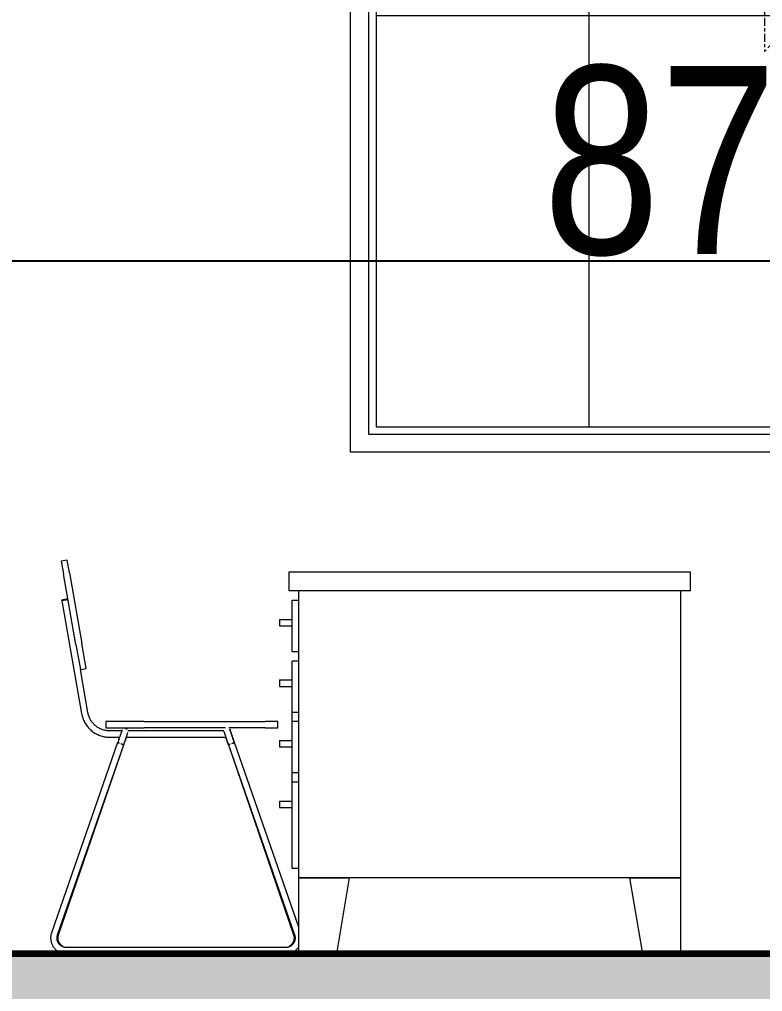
# Model space of a CAD drawing. Header units: millimetres. Extents: x -35190 to 411743, y -233114 to 23872.
# Drawn here: x 107133 to 108614, y -212861 to -210923 of the extents above; entities that cross this region are included whole.
import ezdxf

# ---------------------------------------------------------------- set-up
doc = ezdxf.new("R2010")
doc.units = ezdxf.units.MM
doc.linetypes.add('Centre', pattern=[31.75, 6.35, -4.7625, 15.875, -4.7625])
for name, color, linetype, lineweight in [('A-ANNO-DIMS', 211, 'Continuous', 9), ('A-DETL-GENF', 92, 'Continuous', 18), ('A-DETL-THIN', 151, 'Continuous', 18), ('A-FLOR-LEVL', 51, 'Continuous', 18), ('A-GLAZ', 151, 'Continuous', 18), ('A-WALL', 113, 'Continuous', 18), ('I-FURN', 30, 'Continuous', 18)]:
    doc.layers.add(name, color=color, linetype=linetype, lineweight=lineweight)
doc.styles.add('Arial_3', font='arial.ttf', dxfattribs={"width": 0.8, "height": 375})
doc.dimstyles.new('main_4_5mm', dxfattribs={"dimscale": 304.8, "dimtxt": 382.597275, "dimasz": 0.738189, "dimexe": 0.590551, "dimexo": 0.0625, "dimgap": 0.024606, "dimtad": 1, "dimdec": 0, "dimzin": 0, "dimdsep": 46, "dimtxsty": 'Arial_3', "dimblk1": 'OBLIQUE', "dimblk2": 'OBLIQUE', "dimsah": 1, "dimcen": 0.09, "dimdle": 0.590551, "dimazin": 0, "dimtfac": 1, "dimtdec": 4, "dimtix": 1, "dimtmove": 0, "dimatfit": 3, "dimfxl": 0.590551, "dimfxlon": 1, "dimtvp": 1, "dimtolj": 1, "dimtzin": 0, "dimarcsym": 2})

# ---------------------------------------------------------------- blocks, each defined once
blk = doc.blocks.new('Sliding - 2L - SL1_8 X 1_8-417365-Section 3')
at = {"layer": 'A-GLAZ'}
for p, q in [((-7715.1, 3154), (-7715.1, 1486)), ((-7715.1, 3154), (-6851.1, 3154)), ((-6851.1, 1486), (-6851.1, 3154)), ((-6851.1, 3154), (-5987.1, 3154)), ((-5987.1, 3154), (-5987.1, 1486)), ((-7700.1, 3139), (-7700.1, 1501)), ((-6851.1, 3139), (-7700.1, 3139)), ((-7275.6, 3139), (-7275.6, 1501)), ((-6836, 3138.9), (-6836, 1501.1)), ((-6002.2, 3138.9), (-6836, 3138.9)), ((-6419.1, 3138.9), (-6419.1, 1501.1)), ((-6002.2, 1501.1), (-6002.2, 3138.9)), ((-6854.9, 2320), (-7700.1, 2320)), ((-6836, 2320), (-6002.2, 2320)), ((-7700.1, 1501), (-6851.1, 1501)), ((-6836, 1501.1), (-6002.2, 1501.1)), ((-7715.1, 1486), (-6851.1, 1486)), ((-5987.1, 1486), (-6851.1, 1486))]:
    blk.add_line(p, q, dxfattribs=at)
at = {"layer": 'A-GLAZ', "linetype": 'Centre'}
for p, q in [((-6854.9, 2320), (-6925.6, 2390.7)), ((-6925.6, 2390.7), (-6925.6, 2249.3)), ((-6854.9, 2320), (-6925.6, 2249.3))]:
    blk.add_line(p, q, dxfattribs=at)
blk = doc.blocks.new('M_Chair-Stacking - M_Chair-Stacking-V71-Section 3')
at = {"layer": 'I-FURN'}
for p, q in [((25312.1, 8377.5), (25309.9, 8371.1)), ((25312.1, 8377.5), (25309.9, 8371.1)), ((25321.9, 8367), (25324.1, 8373.4)), ((25321.9, 8367), (25324.1, 8373.4)), ((25527.6, 8375.6), (25530.4, 8367.5)), ((25542.5, 8371.2), (25539.6, 8379.7)), ((25542.5, 8371.2), (25541.7, 8373.7)), ((25529.6, 8369.6), (25530.4, 8367.5)), ((25642.5, 7950), (25643.7, 7950))]:
    blk.add_line(p, q, dxfattribs=at)
at = {"layer": 'I-FURN', "flags": 128}
for points in [[(25238, 8429), (25238.4, 8426.8), (25238.9, 8424.6), (25239.6, 8422.4), (25240.3, 8420.2), (25241.1, 8418), (25241.9, 8415.9), (25242.9, 8413.9), (25244, 8411.8), (25245.1, 8409.8), (25246.3, 8407.9), (25247.6, 8406), (25248.9, 8404.2), (25250.3, 8402.4), (25251.8, 8400.6), (25253.4, 8399), (25255, 8397.4), (25256.7, 8395.8), (25258.5, 8394.4), (25260.3, 8393), (25262.2, 8391.7), (25264.1, 8390.4), (25266, 8389.2), (25268.1, 8388.2), (25270.1, 8387.2), (25272.2, 8386.2), (25274.3, 8385.4), (25276.5, 8384.6), (25278.7, 8384), (25280.9, 8383.4), (25283.1, 8382.9), (25285.4, 8382.5), (25287.6, 8382.2), (25289.9, 8382), (25292.2, 8381.8), (25294.3, 8381.8)], [(25238, 8429), (25238.4, 8426.8), (25238.9, 8424.6), (25239.6, 8422.4), (25240.3, 8420.2), (25241.1, 8418), (25241.9, 8415.9), (25242.9, 8413.9), (25244, 8411.8), (25245.1, 8409.8), (25246.3, 8407.9), (25247.6, 8406), (25248.9, 8404.2), (25250.3, 8402.4), (25251.8, 8400.6), (25253.4, 8399), (25255, 8397.4), (25256.7, 8395.8), (25258.5, 8394.4), (25260.3, 8393), (25262.2, 8391.7), (25264.1, 8390.4), (25266, 8389.2), (25268.1, 8388.2), (25270.1, 8387.2), (25272.2, 8386.2), (25274.3, 8385.4), (25276.5, 8384.6), (25278.7, 8384), (25280.9, 8383.4), (25283.1, 8382.9), (25285.4, 8382.5), (25287.6, 8382.2), (25289.9, 8382), (25292.2, 8381.8), (25294.3, 8381.8)], [(25318.3, 8395.5), (25318.2, 8395.5), (25318.2, 8395.5), (25318.2, 8395.4), (25318.2, 8395.3), (25318.1, 8395.2), (25318.1, 8395), (25318, 8394.8), (25317.9, 8394.6)], [(25317.9, 8394.5), (25318, 8394.8), (25318.1, 8394.9), (25318.1, 8395.1), (25318.2, 8395.3), (25318.2, 8395.4), (25318.2, 8395.4), (25318.2, 8395.5), (25318.3, 8395.5)], [(25318.3, 8395.5), (25318.3, 8395.8), (25318.4, 8396), (25318.5, 8396.2), (25318.7, 8396.4)], [(25324, 8399.8), (25324.3, 8399.8), (25324.5, 8399.8), (25324.8, 8399.8), (25325, 8399.8), (25325.3, 8399.7), (25325.5, 8399.7), (25325.8, 8399.6), (25326, 8399.6), (25326.3, 8399.5), (25326.3, 8399.5)], [(25326.3, 8399.5), (25326.6, 8399.4), (25326.8, 8399.3), (25327, 8399.2), (25327.2, 8399.1), (25327.5, 8398.9), (25327.7, 8398.8), (25327.9, 8398.7), (25328.1, 8398.5), (25328.3, 8398.4), (25328.4, 8398.3)], [(25533.1, 8398.5), (25533.2, 8398.3), (25533.3, 8398.1), (25533.4, 8397.8), (25533.4, 8397.7)], [(25534, 8395.9), (25533.9, 8396.3), (25533.8, 8396.5), (25533.7, 8396.8), (25533.7, 8397), (25533.6, 8397.2), (25533.6, 8397.4), (25533.5, 8397.5), (25533.5, 8397.6), (25533.4, 8397.7), (25533.4, 8397.7), (25533.4, 8397.7)], [(25533.4, 8397.7), (25533.4, 8397.7), (25533.4, 8397.7), (25533.5, 8397.6), (25533.5, 8397.4), (25533.6, 8397.3), (25533.7, 8397.1), (25533.7, 8396.8), (25533.8, 8396.5), (25533.9, 8396.2), (25534.1, 8395.9)], [(25534.5, 8394.6), (25534.7, 8394.1), (25534.9, 8393.6), (25535, 8393), (25535.2, 8392.4), (25535.5, 8391.8), (25535.7, 8391.1), (25535.9, 8390.5), (25536.2, 8389.8), (25536.4, 8389), (25536.7, 8388.3), (25536.9, 8387.5), (25537.2, 8386.7), (25537.5, 8385.9), (25537.8, 8385), (25538.1, 8384.2), (25538.4, 8383.3), (25538.7, 8382.4), (25539, 8381.5), (25539.3, 8380.6), (25539.6, 8379.7), (25539.9, 8378.8), (25540.3, 8377.8), (25540.6, 8376.9), (25540.9, 8375.9), (25541.2, 8374.9), (25541.6, 8374), (25541.7, 8373.7)], [(25539.6, 8379.7), (25539.3, 8380.5), (25539.1, 8381.2), (25538.9, 8381.9), (25538.6, 8382.6), (25538.4, 8383.3), (25538.1, 8384), (25537.9, 8384.7), (25537.6, 8385.4), (25537.4, 8386.1), (25537.2, 8386.7), (25537, 8387.4), (25536.7, 8388.1), (25536.5, 8388.7), (25536.3, 8389.3), (25536.1, 8389.9), (25535.9, 8390.5), (25535.7, 8391.1), (25535.5, 8391.6), (25535.3, 8392.1), (25535.2, 8392.7), (25535, 8393.1), (25534.8, 8393.6), (25534.7, 8394.1), (25534.5, 8394.5)], [(25313.6, 8382), (25313.4, 8381.3), (25313.1, 8380.6), (25312.9, 8379.8), (25312.6, 8379.1), (25312.4, 8378.4), (25312.1, 8377.7), (25312.1, 8377.5)], [(25312.1, 8377.5), (25312.3, 8378.2), (25312.6, 8378.9), (25312.8, 8379.7), (25313.1, 8380.4), (25313.3, 8381.1), (25313.5, 8381.8)], [(25326.3, 8379.9), (25326.1, 8379.2), (25325.9, 8378.5), (25325.6, 8377.8), (25325.4, 8377.1), (25325.1, 8376.4), (25324.9, 8375.7), (25324.6, 8375), (25324.4, 8374.3), (25324.2, 8373.6), (25324.1, 8373.4)], [(25324.1, 8373.4), (25324.3, 8374.1), (25324.6, 8374.8), (25324.8, 8375.5), (25325.1, 8376.2), (25325.3, 8377), (25325.6, 8377.7), (25325.8, 8378.4), (25326, 8379), (25326.3, 8379.7)], [(25327, 8381.9), (25326.8, 8381.2), (25326.6, 8380.6), (25326.4, 8380)], [(25326.5, 8380.4), (25326.7, 8381), (25326.9, 8381.7)], [(25529.6, 8369.6), (25529.3, 8370.6), (25529, 8371.5), (25528.7, 8372.5), (25528.3, 8373.4), (25528, 8374.4), (25527.7, 8375.3), (25527.4, 8376.2), (25527, 8377.2), (25526.7, 8378.1), (25526.4, 8379), (25526.1, 8379.8), (25525.8, 8380.7), (25525.5, 8381.5)], [(25525.6, 8381.5), (25525.8, 8380.8), (25526, 8380.1), (25526.3, 8379.4), (25526.5, 8378.7), (25526.8, 8378), (25527, 8377.2), (25527.3, 8376.5), (25527.5, 8375.8), (25527.6, 8375.6)], [(25178, 7992.2), (25177.6, 7991), (25177.2, 7989.8), (25176.9, 7988.5), (25176.7, 7987.3), (25176.5, 7986), (25176.3, 7984.8), (25176.2, 7983.5), (25176.2, 7982.2), (25176.2, 7980.9), (25176.3, 7979.7), (25176.4, 7978.4), (25176.5, 7977.2), (25176.7, 7975.9), (25177, 7974.7), (25177.3, 7973.4), (25177.7, 7972.2), (25178.1, 7971), (25178.5, 7969.8), (25179, 7968.7), (25179.6, 7967.5), (25180.2, 7966.4), (25180.8, 7965.3), (25181.5, 7964.2), (25182.2, 7963.2), (25183, 7962.2), (25183.8, 7961.2), (25184.6, 7960.2), (25185.5, 7959.3), (25186.4, 7958.4), (25187.4, 7957.6), (25188.3, 7956.8), (25189.4, 7956), (25190.4, 7955.3), (25191.5, 7954.6), (25192.6, 7954), (25193.7, 7953.4), (25194.8, 7952.8), (25196, 7952.3), (25197.2, 7951.9), (25198.4, 7951.5), (25199.6, 7951.1), (25200.8, 7950.8), (25202.1, 7950.5), (25203.3, 7950.3), (25204.6, 7950.2), (25205.9, 7950.1), (25207.1, 7950), (25207.9, 7950)], [(25198.1, 7952.3), (25199.3, 7951.8), (25200.5, 7951.4), (25201.8, 7951.1), (25203, 7950.8), (25204.2, 7950.5), (25205.5, 7950.3), (25206.7, 7950.2), (25207.9, 7950.1)], [(25644.5, 7950), (25645.8, 7950), (25647, 7950.1), (25648.3, 7950.2), (25649.5, 7950.4), (25650.8, 7950.6), (25652, 7950.9), (25653.3, 7951.2), (25654.5, 7951.6), (25655.7, 7952), (25656.9, 7952.5), (25658, 7953), (25659.1, 7953.6), (25660.3, 7954.2), (25661.4, 7954.8), (25662.4, 7955.5), (25663.4, 7956.3), (25664.5, 7957.1), (25665.4, 7957.9), (25666.4, 7958.7), (25667.3, 7959.6), (25668.1, 7960.6), (25669, 7961.5), (25669.7, 7962.5), (25670.5, 7963.5)], [(25645, 7950.1), (25646.3, 7950.2), (25647.5, 7950.4), (25648.8, 7950.6), (25650, 7950.9), (25651.3, 7951.2), (25652.5, 7951.6), (25653.7, 7952), (25654.8, 7952.5)]]:
    blk.add_lwpolyline(points, dxfattribs=at)
blk = doc.blocks.new('M_Desk - 1525 x 762mm 2-586206-Section 3')
at = {"layer": 'I-FURN'}
for p, q in [((28616.6, 8712), (29416.7, 8712)), ((28616.6, 8673.9), (28616.6, 8712)), ((29416.7, 8673.9), (29416.7, 8712)), ((29416.7, 8673.9), (28616.6, 8673.9)), ((28635.7, 8102), (28635.7, 8673.9)), ((29397.7, 8102), (29397.7, 8673.9)), ((28623, 8552.9), (28623, 8654.9)), ((28623, 8654.9), (28635.7, 8654.9)), ((28597.6, 8616.8), (28623, 8616.8)), ((28597.6, 8616.8), (28597.6, 8604.1)), ((28597.6, 8604.1), (28623, 8604.1)), ((28623, 8552.9), (28635.7, 8552.9)), ((28623, 8534.2), (28635.7, 8534.2)), ((28623, 8432.2), (28623, 8533.8)), ((28635.7, 8533.8), (28623, 8533.8)), ((28597.6, 8496.1), (28623, 8496.1)), ((28597.6, 8496.1), (28597.6, 8483.4)), ((28597.6, 8483.4), (28623, 8483.4)), ((28623, 8413.1), (28623, 8432.2)), ((28623, 8432.2), (28635.7, 8432.2)), ((28623, 8311.5), (28623, 8413.1)), ((28635.7, 8413.1), (28623, 8413.1)), ((28597.6, 8375.5), (28623, 8375.5)), ((28597.6, 8375.5), (28597.6, 8362.8)), ((28597.6, 8362.8), (28623, 8362.8)), ((28623, 8292.5), (28623, 8311.5)), ((28623, 8311.5), (28635.7, 8311.5)), ((28623, 8121.1), (28623, 8292.5)), ((28635.7, 8292.5), (28623, 8292.5)), ((28597.6, 8254.8), (28623, 8254.8)), ((28597.6, 8254.8), (28597.6, 8242.1)), ((28597.6, 8242.1), (28623, 8242.1)), ((28623, 8121.1), (28635.7, 8121.1)), ((28635.7, 7950), (28635.7, 8102)), ((28635.7, 8102), (28737.3, 8102)), ((29397.7, 8102), (28635.7, 8102)), ((28711.9, 7950), (28737.3, 8102)), ((29321.5, 7950), (29296.1, 8102)), ((29296.1, 8102), (29397.7, 8102)), ((29397.7, 7950), (29397.7, 8102))]:
    blk.add_line(p, q, dxfattribs=at)
blk = doc.blocks.new('M_Chair-Stacking - M_Chair-Stacking-V80-Section 3')
at = {"layer": 'I-FURN'}
for p, q in [((25209.1, 8734.7), (25197.3, 8732.7)), ((25197.3, 8732.7), (25201.7, 8707.6)), ((25213.6, 8709.7), (25209.1, 8734.7)), ((25226.6, 8566.9), (25201.7, 8707.6)), ((25213.6, 8709.7), (25238.4, 8569)), ((25210.6, 8657.6), (25198.1, 8655.4)), ((25198.1, 8655.4), (25198.4, 8653.7)), ((25210.9, 8656), (25198.4, 8653.7)), ((25198.4, 8653.7), (25238, 8429)), ((25226.6, 8566.9), (25235.4, 8516.9)), ((25247.2, 8519), (25238.4, 8569)), ((25235.4, 8516.9), (25247.2, 8519)), ((25250.5, 8431.2), (25235.4, 8516.9)), ((25286.5, 8413.2), (25286.5, 8400.5)), ((25362.7, 8413.2), (25286.5, 8413.2)), ((25362.7, 8413.2), (25604, 8413.2)), ((25629.4, 8413.2), (25604, 8413.2)), ((25629.4, 8400.5), (25629.4, 8413.2)), ((25286.5, 8400.5), (25362.7, 8400.5)), ((25318.2, 8394.5), (25294.3, 8394.5)), ((25521.3, 8394.5), (25330.4, 8394.5)), ((25524.7, 8400.5), (25362.7, 8400.5)), ((25604, 8400.5), (25531.4, 8400.5)), ((25604, 8400.5), (25629.4, 8400.5)), ((25294.3, 8381.8), (25313.8, 8381.8)), ((25312.1, 8377.5), (25309.9, 8371.1)), ((25312.1, 8377.5), (25309.9, 8371.1)), ((25321.9, 8367), (25324.1, 8373.4)), ((25321.9, 8367), (25324.1, 8373.4)), ((25326.1, 8381.8), (25525.8, 8381.8)), ((25527.6, 8375.6), (25530.5, 8367.1)), ((25542.5, 8371.2), (25539.6, 8379.7)), ((25542.5, 8371.2), (25541.7, 8373.7)), ((25309.8, 8371.2), (25178, 7992.2)), ((25190, 7988), (25321.8, 8367)), ((25191.9, 7987.9), (25321.9, 8367)), ((25310.8, 8370.8), (25310.4, 8371)), ((25310.8, 8370.8), (25311.2, 8370.7)), ((25313.2, 8370), (25312, 8370.4)), ((25317.1, 8368.6), (25315.9, 8369.1)), ((25317.1, 8368.7), (25319.1, 8368)), ((25321.2, 8367.2), (25319.1, 8368)), ((25319.6, 8367.8), (25321.8, 8367.1)), ((25529.6, 8369.6), (25530.5, 8367)), ((25530.5, 8367), (25660.5, 7987.9)), ((25530.6, 8367), (25662.5, 7988)), ((25530.7, 8367.1), (25532.7, 8367.8)), ((25533.8, 8368.2), (25531.1, 8367.2)), ((25532.8, 8367.8), (25533.9, 8368.2)), ((25538.5, 8369.8), (25536.5, 8369.1)), ((25538.5, 8369.8), (25539.1, 8370)), ((25540.3, 8370.4), (25539.2, 8370)), ((25540.4, 8370.4), (25541.2, 8370.7)), ((25542.4, 8371.1), (25542.5, 8371.2)), ((25670.7, 8003.1), (25542.5, 8371.2)), ((25644.5, 7962.7), (25207.9, 7962.7)), ((25642.5, 7950), (25643.7, 7950))]:
    blk.add_line(p, q, dxfattribs=at)
at = {"layer": 'I-FURN', "flags": 128}
for points in [[(25294.3, 8394.5), (25292.5, 8394.5), (25290.7, 8394.6), (25288.9, 8394.8), (25287.2, 8395.1), (25285.4, 8395.4), (25283.7, 8395.8), (25282, 8396.2), (25280.3, 8396.8), (25278.6, 8397.3), (25276.9, 8398), (25275.3, 8398.7), (25273.7, 8399.5), (25272.2, 8400.4), (25270.6, 8401.3), (25269.2, 8402.3), (25267.7, 8403.3), (25266.3, 8404.4), (25264.9, 8405.5), (25263.6, 8406.7), (25262.4, 8408), (25261.2, 8409.3), (25260, 8410.6), (25258.9, 8412), (25257.8, 8413.5), (25256.9, 8414.9), (25255.9, 8416.4), (25255.1, 8418), (25254.2, 8419.6), (25253.5, 8421.2), (25252.8, 8422.8), (25252.2, 8424.5), (25251.7, 8426.2), (25251.2, 8427.9), (25250.8, 8429.6), (25250.5, 8431.2)], [(25238, 8429), (25238.4, 8426.8), (25238.9, 8424.6), (25239.6, 8422.4), (25240.3, 8420.2), (25241.1, 8418), (25241.9, 8415.9), (25242.9, 8413.9), (25244, 8411.8), (25245.1, 8409.8), (25246.3, 8407.9), (25247.6, 8406), (25248.9, 8404.2), (25250.3, 8402.4), (25251.8, 8400.6), (25253.4, 8399), (25255, 8397.4), (25256.7, 8395.8), (25258.5, 8394.4), (25260.3, 8393), (25262.2, 8391.7), (25264.1, 8390.4), (25266, 8389.2), (25268.1, 8388.2), (25270.1, 8387.2), (25272.2, 8386.2), (25274.3, 8385.4), (25276.5, 8384.6), (25278.7, 8384), (25280.9, 8383.4), (25283.1, 8382.9), (25285.4, 8382.5), (25287.6, 8382.2), (25289.9, 8382), (25292.2, 8381.8), (25294.3, 8381.8)], [(25238, 8429), (25238.4, 8426.8), (25238.9, 8424.6), (25239.6, 8422.4), (25240.3, 8420.2), (25241.1, 8418), (25241.9, 8415.9), (25242.9, 8413.9), (25244, 8411.8), (25245.1, 8409.8), (25246.3, 8407.9), (25247.6, 8406), (25248.9, 8404.2), (25250.3, 8402.4), (25251.8, 8400.6), (25253.4, 8399), (25255, 8397.4), (25256.7, 8395.8), (25258.5, 8394.4), (25260.3, 8393), (25262.2, 8391.7), (25264.1, 8390.4), (25266, 8389.2), (25268.1, 8388.2), (25270.1, 8387.2), (25272.2, 8386.2), (25274.3, 8385.4), (25276.5, 8384.6), (25278.7, 8384), (25280.9, 8383.4), (25283.1, 8382.9), (25285.4, 8382.5), (25287.6, 8382.2), (25289.9, 8382), (25292.2, 8381.8), (25294.3, 8381.8)], [(25318.3, 8395.5), (25318.2, 8395.5), (25318.2, 8395.5), (25318.2, 8395.4), (25318.2, 8395.3), (25318.1, 8395.2), (25318.1, 8395), (25318, 8394.8), (25317.9, 8394.6), (25317.9, 8394.4), (25317.8, 8394.1), (25317.7, 8393.8), (25317.6, 8393.5), (25317.4, 8393.1), (25317.3, 8392.8), (25317.2, 8392.4), (25317, 8391.9), (25316.9, 8391.5), (25316.7, 8391), (25316.6, 8390.6), (25316.4, 8390), (25316.2, 8389.5), (25316, 8389), (25315.8, 8388.4), (25315.6, 8387.8), (25315.4, 8387.2), (25315.2, 8386.6), (25315, 8386), (25314.8, 8385.3), (25314.5, 8384.7), (25314.3, 8384), (25314.1, 8383.3), (25313.8, 8382.7), (25313.6, 8382), (25313.4, 8381.3), (25313.1, 8380.6), (25312.9, 8379.8), (25312.6, 8379.1), (25312.4, 8378.4), (25312.1, 8377.7), (25312.1, 8377.5)], [(25317.9, 8394.5), (25318, 8394.8), (25318.1, 8394.9), (25318.1, 8395.1), (25318.2, 8395.3), (25318.2, 8395.4), (25318.2, 8395.4), (25318.2, 8395.5), (25318.3, 8395.5)], [(25318.3, 8395.5), (25318.3, 8395.8), (25318.4, 8396), (25318.5, 8396.2), (25318.7, 8396.4)], [(25324, 8399.8), (25324.3, 8399.8), (25324.5, 8399.8), (25324.8, 8399.8), (25325, 8399.8), (25325.3, 8399.7), (25325.5, 8399.7), (25325.8, 8399.6), (25326, 8399.6), (25326.3, 8399.5), (25326.3, 8399.5)], [(25326.3, 8399.5), (25326.6, 8399.4), (25326.8, 8399.3), (25327, 8399.2), (25327.2, 8399.1), (25327.5, 8398.9), (25327.7, 8398.8), (25327.9, 8398.7), (25328.1, 8398.5), (25328.3, 8398.4), (25328.4, 8398.3)], [(25521.4, 8393.6), (25521.4, 8393.6), (25521.4, 8393.6), (25521.4, 8393.5), (25521.5, 8393.4), (25521.5, 8393.3), (25521.6, 8393.1), (25521.6, 8392.9), (25521.7, 8392.7), (25521.8, 8392.5), (25521.9, 8392.2), (25522, 8391.9), (25522.1, 8391.6), (25522.2, 8391.2), (25522.3, 8390.9), (25522.5, 8390.5), (25522.6, 8390.1), (25522.8, 8389.6), (25522.9, 8389.2), (25523.1, 8388.7), (25523.3, 8388.2), (25523.5, 8387.6), (25523.6, 8387.1), (25523.8, 8386.5), (25524, 8385.9), (25524.2, 8385.3), (25524.5, 8384.7), (25524.7, 8384.1), (25524.9, 8383.5), (25525.1, 8382.8), (25525.3, 8382.1), (25525.6, 8381.5), (25525.8, 8380.8), (25526, 8380.1), (25526.3, 8379.4), (25526.5, 8378.7), (25526.8, 8378), (25527, 8377.2), (25527.3, 8376.5), (25527.5, 8375.8), (25527.6, 8375.6)], [(25533.1, 8398.5), (25533.2, 8398.3), (25533.3, 8398.1), (25533.4, 8397.8), (25533.4, 8397.7)], [(25539.6, 8379.7), (25539.3, 8380.5), (25539.1, 8381.2), (25538.9, 8381.9), (25538.6, 8382.6), (25538.4, 8383.3), (25538.1, 8384), (25537.9, 8384.7), (25537.6, 8385.4), (25537.4, 8386.1), (25537.2, 8386.7), (25537, 8387.4), (25536.7, 8388.1), (25536.5, 8388.7), (25536.3, 8389.3), (25536.1, 8389.9), (25535.9, 8390.5), (25535.7, 8391.1), (25535.5, 8391.6), (25535.3, 8392.1), (25535.2, 8392.7), (25535, 8393.1), (25534.8, 8393.6), (25534.7, 8394.1), (25534.5, 8394.5), (25534.4, 8394.9), (25534.3, 8395.3), (25534.1, 8395.6), (25534, 8395.9), (25533.9, 8396.3), (25533.8, 8396.5), (25533.7, 8396.8), (25533.7, 8397), (25533.6, 8397.2), (25533.6, 8397.4), (25533.5, 8397.5), (25533.5, 8397.6), (25533.4, 8397.7), (25533.4, 8397.7), (25533.4, 8397.7)], [(25533.4, 8397.7), (25533.4, 8397.7), (25533.4, 8397.7), (25533.5, 8397.6), (25533.5, 8397.4), (25533.6, 8397.3), (25533.7, 8397.1), (25533.7, 8396.8), (25533.8, 8396.5), (25533.9, 8396.2), (25534.1, 8395.9), (25534.2, 8395.5), (25534.3, 8395), (25534.5, 8394.6), (25534.7, 8394.1), (25534.9, 8393.6), (25535, 8393), (25535.2, 8392.4), (25535.5, 8391.8), (25535.7, 8391.1), (25535.9, 8390.5), (25536.2, 8389.8), (25536.4, 8389), (25536.7, 8388.3), (25536.9, 8387.5), (25537.2, 8386.7), (25537.5, 8385.9), (25537.8, 8385), (25538.1, 8384.2), (25538.4, 8383.3), (25538.7, 8382.4), (25539, 8381.5), (25539.3, 8380.6), (25539.6, 8379.7), (25539.9, 8378.8), (25540.3, 8377.8), (25540.6, 8376.9), (25540.9, 8375.9), (25541.2, 8374.9), (25541.6, 8374), (25541.7, 8373.7)], [(25312.1, 8377.5), (25312.3, 8378.2), (25312.6, 8378.9), (25312.8, 8379.7), (25313.1, 8380.4), (25313.3, 8381.1), (25313.5, 8381.8)], [(25324.1, 8373.4), (25324.3, 8374.1), (25324.6, 8374.8), (25324.8, 8375.5), (25325.1, 8376.2), (25325.3, 8377), (25325.6, 8377.7), (25325.8, 8378.4), (25326, 8379), (25326.3, 8379.7), (25326.5, 8380.4), (25326.7, 8381), (25326.9, 8381.7), (25327.2, 8382.3), (25327.4, 8382.9), (25327.6, 8383.5), (25327.8, 8384.1), (25328, 8384.7), (25328.2, 8385.3), (25328.3, 8385.8), (25328.5, 8386.3), (25328.7, 8386.8), (25328.8, 8387.3), (25329, 8387.7), (25329.1, 8388.1), (25329.3, 8388.5), (25329.4, 8388.9), (25329.5, 8389.3), (25329.6, 8389.6), (25329.7, 8389.9), (25329.8, 8390.2), (25329.9, 8390.4), (25330, 8390.6), (25330.1, 8390.8), (25330.1, 8391), (25330.2, 8391.1), (25330.2, 8391.2), (25330.2, 8391.3), (25330.3, 8391.4), (25330.3, 8391.4)], [(25327, 8381.9), (25326.8, 8381.2), (25326.6, 8380.6), (25326.3, 8379.9), (25326.1, 8379.2), (25325.9, 8378.5), (25325.6, 8377.8), (25325.4, 8377.1), (25325.1, 8376.4), (25324.9, 8375.7), (25324.6, 8375), (25324.4, 8374.3), (25324.2, 8373.6), (25324.1, 8373.4)], [(25529.6, 8369.6), (25529.3, 8370.6), (25529, 8371.5), (25528.7, 8372.5), (25528.3, 8373.4), (25528, 8374.4), (25527.7, 8375.3), (25527.4, 8376.2), (25527, 8377.2), (25526.7, 8378.1), (25526.4, 8379), (25526.1, 8379.8), (25525.8, 8380.7), (25525.5, 8381.5)], [(25178, 7992.2), (25177.6, 7991), (25177.2, 7989.8), (25176.9, 7988.5), (25176.7, 7987.3), (25176.5, 7986), (25176.3, 7984.8), (25176.2, 7983.5), (25176.2, 7982.2), (25176.2, 7980.9), (25176.3, 7979.7), (25176.4, 7978.4), (25176.5, 7977.2), (25176.7, 7975.9), (25177, 7974.7), (25177.3, 7973.4), (25177.7, 7972.2), (25178.1, 7971), (25178.5, 7969.8), (25179, 7968.7), (25179.6, 7967.5), (25180.2, 7966.4), (25180.8, 7965.3), (25181.5, 7964.2), (25182.2, 7963.2), (25183, 7962.2), (25183.8, 7961.2), (25184.6, 7960.2), (25185.5, 7959.3), (25186.4, 7958.4), (25187.4, 7957.6), (25188.3, 7956.8), (25189.4, 7956), (25190.4, 7955.3), (25191.5, 7954.6), (25192.6, 7954), (25193.7, 7953.4), (25194.8, 7952.8), (25196, 7952.3), (25197.2, 7951.9), (25198.4, 7951.5), (25199.6, 7951.1), (25200.8, 7950.8), (25202.1, 7950.5), (25203.3, 7950.3), (25204.6, 7950.2), (25205.9, 7950.1), (25207.1, 7950), (25207.9, 7950)], [(25207.9, 7962.7), (25207.2, 7962.7), (25206.4, 7962.8), (25205.7, 7962.8), (25204.9, 7962.9), (25204.2, 7963.1), (25203.4, 7963.2), (25202.7, 7963.4), (25202, 7963.7), (25201.2, 7963.9), (25200.5, 7964.2), (25199.8, 7964.5), (25199.1, 7964.9), (25198.5, 7965.2), (25197.8, 7965.6), (25197.2, 7966), (25196.6, 7966.5), (25196, 7966.9), (25195.4, 7967.4), (25194.8, 7967.9), (25194.3, 7968.5), (25193.8, 7969), (25193.3, 7969.6), (25192.8, 7970.2), (25192.3, 7970.8), (25191.9, 7971.5), (25191.5, 7972.1), (25191.1, 7972.8), (25190.8, 7973.5), (25190.5, 7974.1), (25190.2, 7974.8), (25189.9, 7975.6), (25189.7, 7976.3), (25189.5, 7977), (25189.3, 7977.8), (25189.2, 7978.5), (25189.1, 7979.3), (25189, 7980), (25188.9, 7980.8), (25188.9, 7981.5), (25188.9, 7982.3), (25188.9, 7983.1), (25189, 7983.8), (25189.1, 7984.6), (25189.2, 7985.3), (25189.4, 7986.1), (25189.6, 7986.8), (25189.8, 7987.5), (25190, 7988)], [(25200.5, 7965.2), (25199.8, 7965.6), (25199.2, 7966), (25198.6, 7966.5), (25198, 7966.9), (25197.4, 7967.4), (25196.8, 7967.9), (25196.3, 7968.5), (25195.8, 7969), (25195.3, 7969.6), (25194.8, 7970.2), (25194.3, 7970.8), (25193.9, 7971.5), (25193.5, 7972.1), (25193.2, 7972.8), (25192.8, 7973.5), (25192.5, 7974.1), (25192.2, 7974.8), (25191.9, 7975.6), (25191.7, 7976.3), (25191.5, 7977), (25191.3, 7977.8), (25191.2, 7978.5), (25191.1, 7979.3), (25191, 7980), (25190.9, 7980.8), (25190.9, 7981.5), (25190.9, 7982.3), (25190.9, 7983.1), (25191, 7983.8), (25191.1, 7984.6), (25191.2, 7985.3), (25191.4, 7986.1), (25191.6, 7986.8), (25191.8, 7987.5), (25191.9, 7987.9)], [(25662.5, 7988), (25662.7, 7987.3), (25662.9, 7986.6), (25663.1, 7985.8), (25663.2, 7985.1), (25663.4, 7984.3), (25663.5, 7983.6), (25663.5, 7982.8), (25663.5, 7982), (25663.5, 7981.3), (25663.5, 7980.5), (25663.4, 7979.8), (25663.3, 7979), (25663.2, 7978.2), (25663.1, 7977.5), (25662.9, 7976.8), (25662.7, 7976), (25662.4, 7975.3), (25662.1, 7974.6), (25661.8, 7973.9), (25661.5, 7973.2), (25661.2, 7972.5), (25660.8, 7971.9), (25660.4, 7971.2), (25659.9, 7970.6), (25659.5, 7970), (25659, 7969.4), (25658.5, 7968.8), (25658, 7968.3), (25657.4, 7967.8), (25656.8, 7967.3), (25656.3, 7966.8), (25655.6, 7966.3), (25655, 7965.9), (25654.4, 7965.5), (25653.7, 7965.1), (25653, 7964.7), (25652.4, 7964.4), (25651.7, 7964.1), (25650.9, 7963.8), (25650.2, 7963.6), (25649.5, 7963.4), (25648.8, 7963.2), (25648, 7963), (25647.3, 7962.9), (25646.5, 7962.8), (25645.7, 7962.7), (25645, 7962.7), (25644.5, 7962.7)], [(25660.5, 7987.9), (25660.7, 7987.2), (25660.9, 7986.5), (25661.1, 7985.7), (25661.3, 7985), (25661.4, 7984.2), (25661.5, 7983.5), (25661.5, 7982.7), (25661.5, 7981.9), (25661.5, 7981.2), (25661.5, 7980.4), (25661.4, 7979.7), (25661.3, 7978.9), (25661.2, 7978.2), (25661, 7977.4), (25660.8, 7976.7), (25660.6, 7975.9), (25660.4, 7975.2), (25660.1, 7974.5), (25659.8, 7973.8), (25659.5, 7973.1), (25659.1, 7972.5), (25658.7, 7971.8), (25658.3, 7971.2), (25657.9, 7970.5), (25657.4, 7969.9), (25656.9, 7969.3), (25656.4, 7968.8), (25655.9, 7968.2), (25655.3, 7967.7), (25654.8, 7967.2), (25654.2, 7966.7), (25653.6, 7966.3), (25652.9, 7965.8), (25652.3, 7965.4)], [(25198.1, 7952.3), (25199.3, 7951.8), (25200.5, 7951.4), (25201.8, 7951.1), (25203, 7950.8), (25204.2, 7950.5), (25205.5, 7950.3), (25206.7, 7950.2), (25207.9, 7950.1)], [(25210, 7962.7), (25209.2, 7962.7), (25208.4, 7962.8), (25207.7, 7962.8)], [(25644.4, 7962.8), (25643.6, 7962.7), (25642.9, 7962.7), (25642.5, 7962.7)], [(25644.5, 7950), (25645.8, 7950), (25647, 7950.1), (25648.3, 7950.2), (25649.5, 7950.4), (25650.8, 7950.6), (25652, 7950.9), (25653.3, 7951.2), (25654.5, 7951.6), (25655.7, 7952), (25656.9, 7952.5), (25658, 7953), (25659.1, 7953.6), (25660.3, 7954.2), (25661.4, 7954.8), (25662.4, 7955.5), (25663.4, 7956.3), (25664.5, 7957.1), (25665.4, 7957.9), (25666.4, 7958.7), (25667.3, 7959.6), (25668.1, 7960.6), (25669, 7961.5), (25669.7, 7962.5), (25670.5, 7963.5)], [(25645, 7950.1), (25646.3, 7950.2), (25647.5, 7950.4), (25648.8, 7950.6), (25650, 7950.9), (25651.3, 7951.2), (25652.5, 7951.6), (25653.7, 7952), (25654.8, 7952.5)]]:
    blk.add_lwpolyline(points, dxfattribs=at)
blk = doc.blocks.new('_Oblique')
at = {"color": 0, "linetype": 'ByBlock', "lineweight": -2}
blk.add_line((-0.5, -0.5), (0.5, 0.5), dxfattribs=at)
blk = doc.blocks.new('*D1391')
at = {"layer": 'A-ANNO-DIMS', "color": 0, "lineweight": -2, "transparency": 16777216}
for p, q in [((104292.7, -211565.6), (104292.7, -211224.6)), ((112992.7, -211565.6), (112992.7, -211224.6)), ((113172.7, -211404.6), (104112.7, -211404.6))]:
    blk.add_line(p, q, dxfattribs=at)
at = {"layer": 'Defpoints', "color": 0, "transparency": 16777216}
for p in [(104292.7, -211404.6), (104292.7, -211584.6), (112992.7, -211584.6)]:
    blk.add_point(p, dxfattribs=at)
at = {"layer": 'A-ANNO-DIMS', "color": 0, "lineweight": -2, "transparency": 16777216, "xscale": 224.9999999999999, "yscale": 224.9999999999999, "zscale": 224.9999999999999, "rotation": 180}
blk.add_blockref('_Oblique', (104292.7, -211404.6), dxfattribs=at)
at = {"layer": 'A-ANNO-DIMS', "color": 0, "lineweight": -2, "transparency": 16777216, "xscale": 224.9999999999999, "yscale": 224.9999999999999, "zscale": 224.9999999999999}
blk.add_blockref('_Oblique', (112992.7, -211404.6), dxfattribs=at)
at = {"layer": 'A-ANNO-DIMS', "color": 0, "transparency": 16777216, "insert": (108642.7, -211205.7), "char_height": 375, "width": 991.692, "attachment_point": 5, "style": 'Arial_3'}
blk.add_mtext('\\A1;8700', dxfattribs=at)

msp = doc.modelspace()

# ---------------------------------------------------------------- hatches: boundary and pattern name
at = {"layer": 'A-DETL-GENF'}
h = msp.add_hatch(dxfattribs=at)
h.set_pattern_fill('FP_3', style=0, pattern_type=2)
h.set_pattern_definition([(50, (95014.18, -213760.84), (191.2931, -16.7364), [20.003, -220.028]), (355, (95014.18, -213760.84), (-37.0045, 200.6095), [16.002, -176.022]), (100.451, (95030.13, -213762.23), (154.2901, 183.8728), [17, -186.995]), (46.184, (95014.18, -213707.5), (284.633, -44.1445), [30.004, -330.041]), (96.636, (95037.9, -213711.18), (249.2724, 259.7988), [25.499, -280.492]), (351.184, (95014.18, -213707.5), (249.275, 259.797), [24.003, -264.033]), (21, (95040.85, -213720.83), (159.19475, -107.37875), [20.002, -220.027]), (326, (95040.85, -213720.83), (64.8925, 193.3972), [16.002, -176.022]), (71.451, (95054.12, -213729.78), (224.0884, 86.0174), [17, -186.995]), (37.5, (95014.184, -213760.837), (3.24264, 88.78263), [8.801, -165.087, 8.801, -169.888, -176.689]), (37.5, (95014.184, -213760.837), (3.24264, 88.78263), [-352.577, 8.801, -167.888]), (7.5, (95014.18, -213760.84), (70.16022, 105.18966), [8.801, -93.078, 8.801, -161.087, -67.342]), (7.5, (95014.18, -213760.84), (70.16022, 105.18966), [-271.767, 8.801, -58.541]), (327.5, (94954.71, -213760.84), (142.37024, -6.01556), [8.801, -57.874, 8.801, -199.225, -276.034]), (327.5, (94954.71, -213760.84), (142.37024, -6.01556), [-274.701, 8.801, -267.233]), (317.5, (94928.04, -213760.84), (155.5355, 26.69786), [8.801, -77.876, 8.801, -129.349, -196.024]), (317.5, (94928.04, -213760.84), (155.5355, 26.69786), [-224.828, 8.801, -187.223])])
h.paths.add_polyline_path([(98217.7, -220440.5), (98217.7, -220290.5), (95967.7, -220290.5), (95967.7, -220435.8), (97992.7, -220435.8), (97992.7, -220440.5), (98072.2, -220440.5)])
h.paths.add_polyline_path([(116538.5, -220435.8), (123467.7, -220435.8), (123467.7, -220285.8), (104067.7, -220285.8), (104067.7, -220435.8), (116018.3, -220435.8)])
h.paths.add_polyline_path([(90117.7, -220435.8), (90117.7, -220285.8), (71192.7, -220285.8), (71192.7, -220435.8), (90009.5, -220435.8)])
h.paths.add_polyline_path([(123300.8, -219735.8), (123467.7, -219735.8), (123467.7, -219435.8), (123917.7, -219435.8), (123917.7, -219285.8), (123242.7, -219285.8), (123242.7, -219735.8)])
h.paths.add_polyline_path([(71283.1, -219735.8), (71417.7, -219735.8), (71417.7, -219285.8), (70742.7, -219285.8), (70742.7, -219435.8), (71192.7, -219435.8), (71192.7, -219735.8)])
h.paths.add_polyline_path([(87408.6, -217585.8), (87467.7, -217585.8), (87467.7, -217360.8), (87242.7, -217360.8), (87242.7, -217585.8)])
h.paths.add_polyline_path([(90009.5, -217585.8), (90117.7, -217585.8), (90117.7, -217360.8), (89892.7, -217360.8), (89892.7, -217585.8)])
h.paths.add_polyline_path([(98072.2, -217585.8), (98217.7, -217585.8), (98217.7, -217360.8), (97992.7, -217360.8), (97992.7, -217585.8)])
h.paths.add_polyline_path([(95991.5, -217585.8), (96192.7, -217585.8), (96192.7, -217360.8), (95967.7, -217360.8), (95967.7, -217585.8)])
h.paths.add_polyline_path([(71177.7, -217565.8), (71417.7, -217565.8), (71417.7, -217340.8), (71177.7, -217340.8), (71177.7, -217437)])
h.paths.add_polyline_path([(123300.8, -217545.8), (123467.7, -217545.8), (123467.7, -217320.8), (123242.7, -217320.8), (123242.7, -217545.8)])
h.paths.add_polyline_path([(76567.7, -216985.8), (76567.7, -216685.8), (81217.7, -216685.8), (81217.7, -216985.8), (81442.7, -216985.8), (81442.7, -216685.8), (81462.7, -216685.8), (81462.7, -216985.8), (81667.7, -216985.8), (81667.7, -216685.8), (87242.7, -216685.8), (87242.7, -216985.8), (87467.7, -216985.8), (87467.7, -216685.8), (89892.7, -216685.8), (89892.7, -216985.8), (90117.7, -216985.8), (90117.7, -216535.8), (70742.7, -216535.8), (70742.7, -216685.8), (71192.7, -216685.8), (71192.7, -216985.8), (71417.7, -216985.8), (71417.7, -216685.8), (76067.7, -216685.8), (76067.7, -216985.8)])
h.paths.add_polyline_path([(98072.2, -216985.8), (98217.7, -216985.8), (98217.7, -216535.8), (95967.7, -216535.8), (95967.7, -216985.8), (96192.7, -216985.8), (96192.7, -216685.8), (97992.7, -216685.8), (97992.7, -216985.8)])
h.paths.add_polyline_path([(104292.7, -216985.8), (104292.7, -216685.8), (110092.7, -216685.8), (110092.7, -216985.8), (110317.7, -216985.8), (110317.7, -216685.8), (112992.7, -216685.8), (112992.7, -216985.8), (113217.7, -216985.8), (113217.7, -216685.8), (113237.7, -216685.8), (113237.7, -216985.8), (113442.7, -216985.8), (113442.7, -216685.8), (123242.7, -216685.8), (123242.7, -216985.8), (123467.7, -216985.8), (123467.7, -216685.8), (123917.7, -216685.8), (123917.7, -216535.8), (104067.7, -216535.8), (104067.7, -216985.8)])
h.paths.add_polyline_path([(98217.7, -213835.8), (98217.7, -213610.8), (97992.7, -213610.8), (97992.7, -213835.8), (98072.2, -213835.8)])
h.paths.add_polyline_path([(96192.7, -213835.8), (96192.7, -213610.8), (95967.7, -213610.8), (95967.7, -213835.8), (95991.5, -213835.8)])
h.paths.add_polyline_path([(123467.7, -213795.8), (123467.7, -213570.8), (123242.7, -213570.8), (123242.7, -213795.8), (123300.8, -213795.8)])
h.paths.add_polyline_path([(71192.7, -213795.8), (71417.7, -213795.8), (71417.7, -213570.8), (71192.7, -213570.8)])
h.paths.add_polyline_path([(90117.7, -213795.8), (90117.7, -213570.8), (89892.7, -213570.8), (89892.7, -213795.8), (90009.5, -213795.8)])
h.paths.add_polyline_path([(117542.7, -213235.8), (117542.7, -212935.8), (123242.7, -212935.8), (123242.7, -213235.8), (123467.7, -213235.8), (123467.7, -212785.8), (104067.7, -212785.8), (104067.7, -213235.8), (104292.7, -213235.8), (104292.7, -212935.8), (109955.2, -212935.8), (109955.2, -213235.8), (110455.2, -213235.8), (110455.2, -212935.8), (112992.7, -212935.8), (112992.7, -213235.8), (113217.7, -213235.8), (113217.7, -212935.8), (113237.7, -212935.8), (113237.7, -213235.8), (113442.7, -213235.8), (113442.7, -212935.8), (117317.7, -212935.8), (117317.7, -213235.8)])
h.paths.add_polyline_path([(76067.7, -213235.8), (76567.7, -213235.8), (76567.7, -212935.8), (81217.7, -212935.8), (81217.7, -213235.8), (81442.7, -213235.8), (81442.7, -212935.8), (81462.7, -212935.8), (81462.7, -213235.8), (81667.7, -213235.8), (81667.7, -212935.8), (89892.7, -212935.8), (89892.7, -213235.8), (90117.7, -213235.8), (90117.7, -212785.8), (71192.7, -212785.8), (71192.7, -213235.8), (71417.7, -213235.8), (71417.7, -212935.8), (76067.7, -212935.8)])
h.paths.add_polyline_path([(98072.2, -213235.8), (98217.7, -213235.8), (98217.7, -212785.8), (95967.7, -212785.8), (95967.7, -213235.8), (96192.7, -213235.8), (96192.7, -212935.8), (97992.7, -212935.8), (97992.7, -213235.8)])
h.paths.add_polyline_path([(120317.7, -210685.8), (120317.7, -210460.8), (120092.7, -210460.8), (120092.7, -210685.8)])
h.paths.add_polyline_path([(98217.7, -210085.8), (98217.7, -209860.8), (97992.7, -209860.8), (97992.7, -210085.8)])
h.paths.add_polyline_path([(96192.7, -210085.8), (96192.7, -209860.8), (95967.7, -209860.8), (95967.7, -210085.8)])
h.paths.add_polyline_path([(89892.7, -210085.8), (90117.7, -210085.8), (90117.7, -209860.8), (89892.7, -209860.8)])
h.paths.add_polyline_path([(123821, -210045.8), (123917.7, -210045.8), (123917.7, -209895.8), (123467.7, -209895.8), (123467.7, -209820.8), (123242.7, -209820.8), (123242.7, -210045.8), (123300.8, -210045.8)])
h.paths.add_polyline_path([(70742.7, -210045.8), (71417.7, -210045.8), (71417.7, -209820.8), (71192.7, -209820.8), (71192.7, -209895.8), (70742.7, -209895.8)])
h.paths.add_polyline_path([(123467.7, -209515.8), (123467.7, -209185.8), (123242.7, -209185.8), (123242.7, -209515.8)])
h.paths.add_polyline_path([(71417.7, -209515.8), (71417.7, -209185.8), (71192.7, -209185.8), (71192.7, -209515.8)])

# ---------------------------------------------------------------- linework, layer by layer
at = {"layer": 'A-DETL-THIN', "lineweight": 100}
msp.add_line((123467.7, -212785.8), (104067.7, -212785.8), dxfattribs=at)
at = {"layer": 'A-FLOR-LEVL', "linetype": 'Centre', "lineweight": 9}
msp.add_line((66423.6, -212785.8), (130357.1, -212785.8), dxfattribs=at)
at = {"layer": 'A-WALL'}
for p, q in [((107792.7, -211785.8), (107792.7, -210045.8)), ((109592.7, -211785.8), (107792.7, -211785.8))]:
    msp.add_line(p, q, dxfattribs=at)

# ---------------------------------------------------------------- block references
at = {"layer": 'A-GLAZ', "linetype": 'Centre'}
msp.add_blockref('Sliding - 2L - SL1_8 X 1_8-417365-Section 3', (115543.8, -213235.8), dxfattribs=at)
at = {"layer": 'I-FURN'}
for name, p in [('M_Chair-Stacking - M_Chair-Stacking-V80-Section 3', (82018.8, -220735.8)), ('M_Desk - 1525 x 762mm 2-586206-Section 3', (79053.8, -220735.8)), ('M_Chair-Stacking - M_Chair-Stacking-V71-Section 3', (82018.8, -220735.8)), ('M_Chair-Stacking - M_Chair-Stacking-V71-Section 3', (82018.8, -220735.8)), ('M_Chair-Stacking - M_Chair-Stacking-V71-Section 3', (82018.8, -220735.8)), ('M_Chair-Stacking - M_Chair-Stacking-V71-Section 3', (82018.8, -220735.8))]:
    msp.add_blockref(name, p, dxfattribs=at)

# ---------------------------------------------------------------- dimensions: what is measured, and where the dimension line sits
at = {"layer": 'A-ANNO-DIMS'}
dim = msp.add_linear_dim(base=(104292.7, -211404.6), p1=(112992.7, -211584.6), p2=(104292.7, -211584.6), dimstyle='main_4_5mm', override={"dimpost": '<>', "dimfxl": 8700}, dxfattribs=at)
dim.commit()
dim.dimension.update_dxf_attribs({"geometry": '*D1391', "text_midpoint": (108642.7, -211205.7)})

doc.saveas('drawing.dxf')
